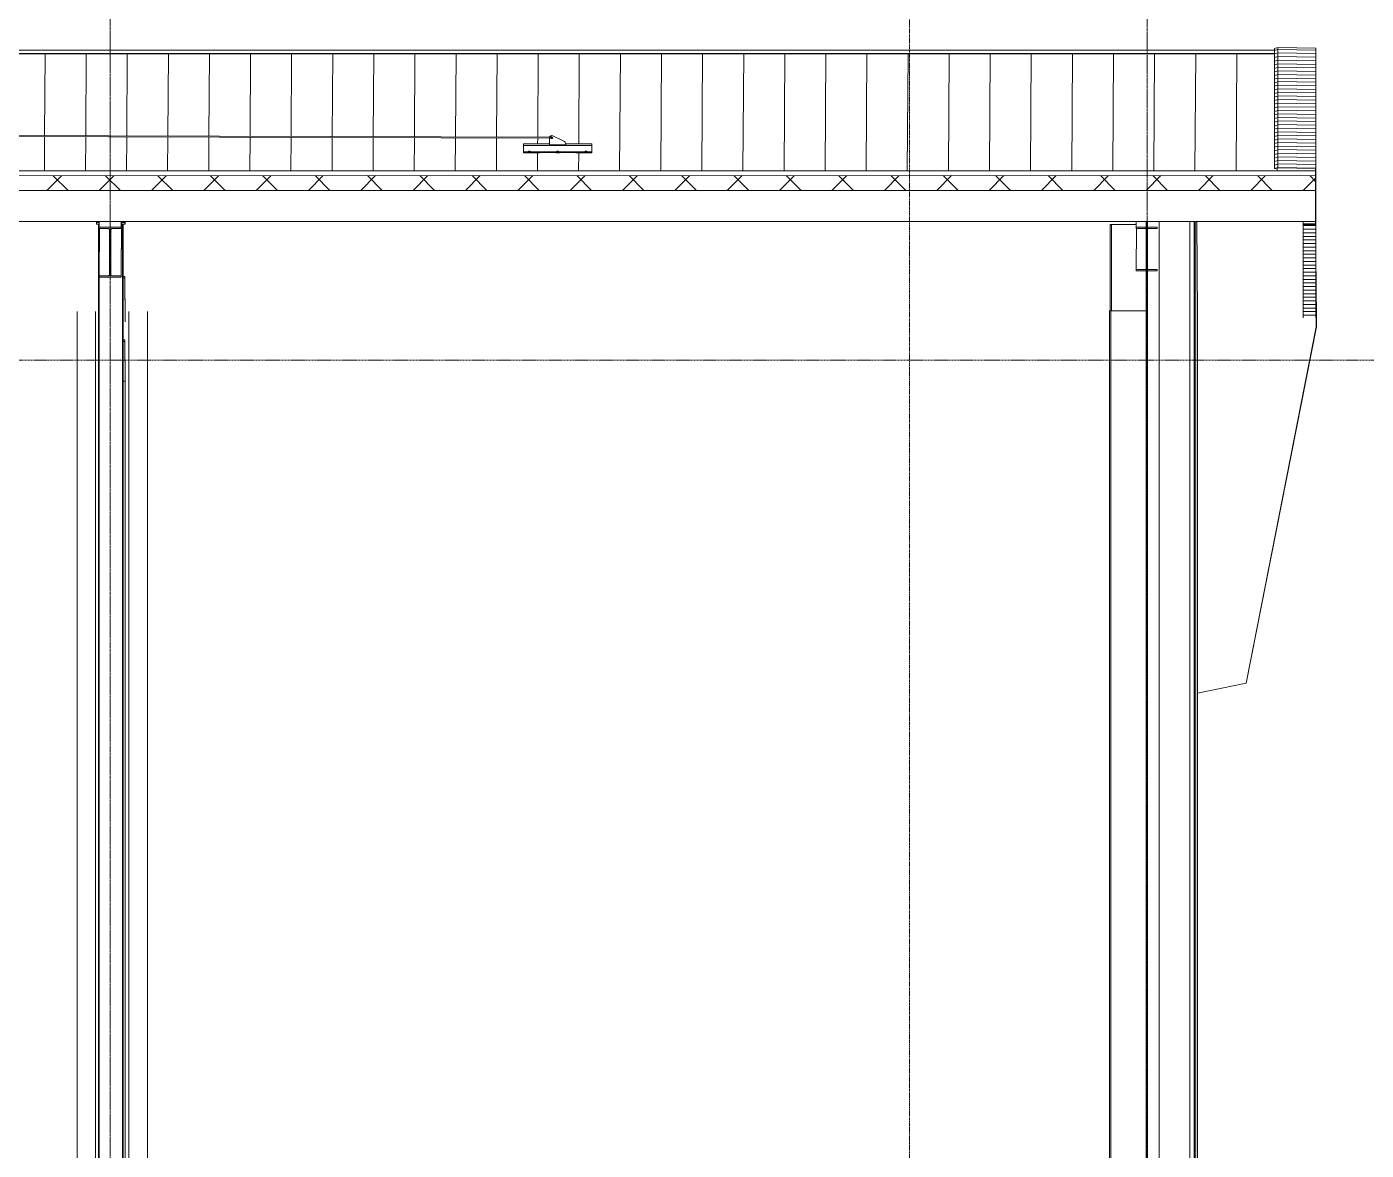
# Model space of a CAD drawing. Header units: millimetres. Extents: x 900982 to 1200730, y -305 to 27743.
# Drawn here: x 1011649 to 1022503, y 8798 to 17901 of the extents above; entities that cross this region are included whole.
import ezdxf

# ---------------------------------------------------------------- set-up
doc = ezdxf.new("R2010")
doc.units = ezdxf.units.MM
for name, pattern in [('AEC_Center', [24, 12, -4, 4, -4]), ('AEC_Double Dash', [39, 15, -4, 6, -4, 6, -4]), ('Grid Line', [21, 12, -3, 3, -3]), ('Hidden', [6, 4, -2])]:
    doc.linetypes.add(name, pattern=pattern)
for name, color, linetype, lineweight in [('A-ANNO-SYMB', 150, 'Continuous', 5), ('A-FLOR-LEVL', 51, 'Continuous', 5), ('A-ROOF', 132, 'Continuous', 5), ('A-ROOF-PATT', 132, 'Continuous', 15), ('A-WALL', 113, 'Continuous', 5), ('A-WALL-PATT', 111, 'Continuous', 13), ('P-SANR-FIXT', 6, 'Continuous', 5), ('Q-SPCQ', 91, 'Continuous', 5), ('S-BEAM', 12, 'Continuous', 5), ('S-COLS', 52, 'Continuous', 5), ('S-GRID', 1, 'Continuous', 5)]:
    doc.layers.add(name, color=color, linetype=linetype, lineweight=lineweight)

# ---------------------------------------------------------------- blocks, each defined once
blk = doc.blocks.new('Structural Framing 21 - Structural Framing 1-750478-SECTION - GRIDS 2A')
at = {"layer": 'S-BEAM'}
for p, q in [((1020639, 16324), (1020639, 16277)), ((1020641, 16267), (1020639, 15934))]:
    blk.add_line(p, q, dxfattribs=at)
at = {"layer": 'S-BEAM', "lineweight": 13}
for p, q in [((1020810, 16277), (1020639, 16277)), ((1020639, 16277), (1020639, 16267)), ((1020639, 16267), (1020709, 16267)), ((1020721, 16256), (1020721, 15945)), ((1020728, 15945), (1020728, 16256)), ((1020739, 16267), (1020810, 16267)), ((1020810, 16267), (1020810, 16277)), ((1020709, 15934), (1020639, 15934)), ((1020639, 15934), (1020639, 15924)), ((1020639, 15924), (1020810, 15924)), ((1020810, 15934), (1020739, 15934)), ((1020810, 15924), (1020810, 15934))]:
    blk.add_line(p, q, dxfattribs=at)
at = {"layer": 'S-BEAM', "lineweight": 13, "flags": 128}
for points in [[(1020709, 16267), (1020712, 16267), (1020714, 16266), (1020716, 16265), (1020718, 16263), (1020720, 16261), (1020720, 16259), (1020721, 16256)], [(1020728, 16256), (1020728, 16259), (1020729, 16261), (1020730, 16263), (1020732, 16265), (1020734, 16266), (1020736, 16267), (1020739, 16267)], [(1020720, 15942), (1020720, 15940), (1020718, 15938), (1020716, 15936), (1020714, 15935), (1020712, 15934), (1020709, 15934)], [(1020739, 15934), (1020736, 15934), (1020734, 15935), (1020732, 15936), (1020730, 15938), (1020729, 15940), (1020728, 15942), (1020728, 15945)]]:
    blk.add_lwpolyline(points, dxfattribs=at)
blk = doc.blocks.new('SHS-Square Hollow Section-Column - 200x200xSHS-V5-SECTION - GRIDS 2A')
at = {"layer": 'S-COLS'}
for p, q in [((1012230, 16301), (1012230, 5200)), ((1012430, 5200), (1012430, 16301))]:
    blk.add_line(p, q, dxfattribs=at)
at = {"layer": 'S-COLS', "linetype": 'Hidden'}
for p, q in [((1012235, 16301), (1012235, 16292)), ((1012425, 5200), (1012425, 16301)), ((1012235, 16266), (1012235, 15898)), ((1012235, 15872), (1012235, 5200))]:
    blk.add_line(p, q, dxfattribs=at)
blk = doc.blocks.new('UB _Column_ - 410UB54-1478165-SECTION - GRIDS 2A')
at = {"layer": 'S-COLS'}
for p, q in [((1020427, 16300), (1020438, 16300)), ((1020427, 15600), (1020427, 16300)), ((1020438, 16300), (1020438, 16300)), ((1020438, 16300), (1020450, 16300)), ((1020438, 15600), (1020438, 16300)), ((1020450, 16300), (1020639, 16300))]:
    blk.add_line(p, q, dxfattribs=at)
blk = doc.blocks.new('Structural Framing 30 - Structural Framing 1-951963-SECTION - GRIDS 2A')
at = {"layer": 'S-BEAM'}
for p, q in [((1012443, 15877), (1012430, 15877)), ((1012430, 15864), (1012443, 15864)), ((1012443, 15864), (1012443, 15877)), ((1012446, 15522), (1012443, 15877)), ((1012443, 15864), (1012446, 15509)), ((1012443, 15364), (1012430, 15364)), ((1012430, 15351), (1012443, 15351)), ((1012443, 15351), (1012443, 15364)), ((1012445, 15041), (1012443, 15364)), ((1012443, 15351), (1012445, 15029)), ((1012445, 15029), (1012430, 15029)), ((1012445, 15041), (1012445, 15029)), ((1012445, 15029), (1012445, 5200))]:
    blk.add_line(p, q, dxfattribs=at)
blk = doc.blocks.new('UB _Column_ - 410UB54-1478387-SECTION - GRIDS 2A')
at = {"layer": 'S-COLS'}
for p, q in [((1020422, 15600), (1020433, 15600)), ((1020422, 15600), (1020422, 5200)), ((1020433, 15600), (1020433, 15600)), ((1020433, 15600), (1020444, 15600)), ((1020433, 15600), (1020433, 5200)), ((1020444, 15600), (1020720, 15600))]:
    blk.add_line(p, q, dxfattribs=at)
blk = doc.blocks.new('Downpipe - Straight - 01 - 150D-1616292-SECTION - GRIDS 2A')
at = {"layer": 'P-SANR-FIXT'}
for p, q in [((1012056, 15593), (1012056, 5200)), ((1012206, 5200), (1012206, 15593))]:
    blk.add_line(p, q, dxfattribs=at)
blk = doc.blocks.new('Downpipe - Straight - 01 - 150D-1616291-SECTION - GRIDS 2A')
at = {"layer": 'P-SANR-FIXT'}
for p, q in [((1012476, 15593), (1012476, 5200)), ((1012626, 5200), (1012626, 15593))]:
    blk.add_line(p, q, dxfattribs=at)
blk = doc.blocks.new('Structural Framing 44 - Structural Framing 1-1619749-SECTION - GRIDS 2A')
at = {"layer": 'S-BEAM'}
for p, q in [((1012214, 16323), (1012214, 16316)), ((1012235, 16316), (1012214, 16316)), ((1012214, 16316), (1012214, 16301)), ((1012214, 16301), (1012235, 16301)), ((1012442, 16316), (1012416, 16316)), ((1012416, 16301), (1012442, 16301)), ((1012442, 16316), (1012442, 16323)), ((1012442, 16323), (1012442, 16301)), ((1012442, 16301), (1012442, 16316)), ((1012446, 16301), (1012442, 16301)), ((1012446, 16323), (1012446, 16301)), ((1012446, 16316), (1012446, 16323)), ((1012446, 16316), (1012446, 16301))]:
    blk.add_line(p, q, dxfattribs=at)
blk = doc.blocks.new('Structural Framing 45 - Structural Framing 1-1619783-SECTION - GRIDS 2A')
at = {"layer": 'S-BEAM'}
for p, q in [((1012235, 16277), (1012235, 16323)), ((1012413, 15883), (1012416, 16323)), ((1012413, 15872), (1012416, 16323)), ((1012413, 16277), (1012413, 16323)), ((1012413, 16266), (1012413, 16323)), ((1012235, 15883), (1012238, 16266))]:
    blk.add_line(p, q, dxfattribs=at)
at = {"layer": 'S-BEAM', "lineweight": 13}
for p, q in [((1012413, 16277), (1012235, 16277)), ((1012235, 16277), (1012235, 16266)), ((1012235, 16266), (1012307, 16266)), ((1012319, 16254), (1012319, 15895)), ((1012329, 15895), (1012329, 16254)), ((1012341, 16266), (1012413, 16266)), ((1012413, 16266), (1012413, 16277)), ((1012307, 15883), (1012235, 15883)), ((1012235, 15883), (1012235, 15872)), ((1012235, 15872), (1012413, 15872)), ((1012413, 15883), (1012341, 15883)), ((1012413, 15872), (1012413, 15883))]:
    blk.add_line(p, q, dxfattribs=at)
at = {"layer": 'S-BEAM', "lineweight": 13, "flags": 128}
for points in [[(1012307, 16266), (1012310, 16266), (1012312, 16265), (1012315, 16263), (1012316, 16261), (1012318, 16259), (1012319, 16257), (1012319, 16254)], [(1012329, 16254), (1012330, 16257), (1012331, 16259), (1012332, 16261), (1012334, 16263), (1012336, 16265), (1012338, 16266), (1012341, 16266)], [(1012319, 15892), (1012318, 15890), (1012316, 15887), (1012315, 15886), (1012312, 15884), (1012310, 15883), (1012307, 15883)], [(1012341, 15883), (1012338, 15883), (1012336, 15884), (1012334, 15886), (1012332, 15887), (1012331, 15890), (1012330, 15892), (1012329, 15895)]]:
    blk.add_lwpolyline(points, dxfattribs=at)
blk = doc.blocks.new('Static Line_Sayfa_Metal Deck_Pan Mount - Up to 15 _ pitch - Max 2 Users-1845519-SECTION - GRIDS 2A')
at = {"layer": 'Q-SPCQ'}
for p, q in [((1015903, 17006), (1010151, 17025)), ((1010151, 17017), (1015903, 16998)), ((1015675, 16940), (1015675, 16953)), ((1015675, 16953), (1015886, 16953)), ((1015675, 16888), (1015675, 16940)), ((1015675, 16940), (1015675, 16937)), ((1015675, 16940), (1016227, 16940)), ((1015886, 17002), (1015886, 17002)), ((1015886, 17000), (1015886, 16951)), ((1015886, 16944), (1016016, 16944)), ((1015911, 17018), (1016006, 16972)), ((1016006, 16971), (1015911, 17017)), ((1016016, 16951), (1016016, 16956)), ((1016016, 16953), (1016227, 16953)), ((1016227, 16949), (1016227, 16953)), ((1016227, 16953), (1016227, 16940)), ((1016227, 16949), (1016227, 16901)), ((1016227, 16940), (1016227, 16888)), ((1015675, 16885), (1015675, 16888)), ((1015675, 16888), (1016227, 16888)), ((1015675, 16882), (1015675, 16885)), ((1015675, 16885), (1016227, 16885)), ((1015675, 16882), (1016227, 16882)), ((1015675, 16882), (1015805, 16882)), ((1015675, 16879), (1015675, 16882)), ((1015805, 16879), (1015675, 16879)), ((1015714, 16889), (1015714, 16887)), ((1015714, 16889), (1015714, 16889)), ((1015714, 16887), (1015714, 16886)), ((1015714, 16887), (1015714, 16887)), ((1015728, 16887), (1015728, 16889)), ((1015728, 16886), (1015728, 16887)), ((1015805, 16882), (1015805, 16879)), ((1015937, 16882), (1015951, 16882)), ((1015937, 16879), (1015937, 16882)), ((1015951, 16879), (1015937, 16879)), ((1015944, 16889), (1015944, 16887)), ((1015944, 16889), (1015944, 16889)), ((1015944, 16887), (1015944, 16886)), ((1015944, 16887), (1015944, 16887)), ((1015951, 16882), (1015965, 16882)), ((1015965, 16879), (1015951, 16879)), ((1015958, 16887), (1015958, 16889)), ((1015958, 16886), (1015958, 16887)), ((1015965, 16879), (1015965, 16882)), ((1016097, 16882), (1016227, 16882)), ((1016097, 16882), (1016097, 16879)), ((1016227, 16879), (1016097, 16879)), ((1016174, 16889), (1016174, 16887)), ((1016174, 16889), (1016174, 16889)), ((1016174, 16887), (1016174, 16886)), ((1016174, 16887), (1016174, 16887)), ((1016188, 16887), (1016188, 16889)), ((1016188, 16886), (1016188, 16887)), ((1016227, 16908), (1016227, 16904)), ((1016227, 16901), (1016227, 16904)), ((1016227, 16901), (1016227, 16904)), ((1016227, 16898), (1016227, 16901)), ((1016227, 16888), (1016227, 16885)), ((1016227, 16885), (1016227, 16882)), ((1016227, 16879), (1016227, 16882))]:
    blk.add_line(p, q, dxfattribs=at)
at = {"layer": 'Q-SPCQ', "flags": 128}
for points in [[(1015728, 16889), (1015728, 16890), (1015727, 16892), (1015727, 16892), (1015726, 16892), (1015726, 16893), (1015725, 16893), (1015725, 16893), (1015725, 16893), (1015725, 16893), (1015725, 16893), (1015725, 16893), (1015725, 16893), (1015724, 16893), (1015724, 16893), (1015724, 16893), (1015724, 16893), (1015724, 16893), (1015724, 16893), (1015724, 16893), (1015724, 16893), (1015723, 16893), (1015723, 16893), (1015723, 16893), (1015723, 16893), (1015723, 16893), (1015723, 16893), (1015723, 16893), (1015723, 16893), (1015722, 16893), (1015722, 16893), (1015722, 16893), (1015722, 16893), (1015722, 16893), (1015722, 16893), (1015722, 16893), (1015721, 16893), (1015721, 16893), (1015721, 16893), (1015721, 16893), (1015721, 16893), (1015721, 16893), (1015721, 16893), (1015720, 16893), (1015720, 16893), (1015720, 16893), (1015720, 16893), (1015720, 16893), (1015720, 16893), (1015720, 16893), (1015719, 16893), (1015719, 16893), (1015719, 16893), (1015719, 16893), (1015719, 16893), (1015719, 16893), (1015719, 16893), (1015718, 16893), (1015718, 16893), (1015718, 16893), (1015718, 16893), (1015718, 16893), (1015718, 16893), (1015718, 16893), (1015718, 16893), (1015718, 16893), (1015717, 16893), (1015717, 16893), (1015717, 16893), (1015717, 16893), (1015717, 16893), (1015717, 16893), (1015716, 16893), (1015716, 16893), (1015716, 16892), (1015716, 16892), (1015715, 16892), (1015714, 16891), (1015714, 16890), (1015714, 16889)], [(1015728, 16887), (1015728, 16889), (1015727, 16890), (1015727, 16890), (1015726, 16891), (1015726, 16891), (1015725, 16891), (1015725, 16891), (1015725, 16891), (1015725, 16891), (1015725, 16891), (1015725, 16891), (1015724, 16891), (1015724, 16891), (1015724, 16891), (1015724, 16891), (1015724, 16891), (1015724, 16891), (1015724, 16891), (1015724, 16891), (1015724, 16891), (1015723, 16891), (1015723, 16891), (1015723, 16891), (1015723, 16891), (1015723, 16891), (1015723, 16891), (1015723, 16891), (1015723, 16891), (1015722, 16891), (1015722, 16891), (1015722, 16891), (1015722, 16891), (1015722, 16891), (1015722, 16891), (1015722, 16891), (1015721, 16891), (1015721, 16891), (1015721, 16891), (1015721, 16891), (1015721, 16891), (1015721, 16891), (1015721, 16891), (1015720, 16891), (1015720, 16891), (1015720, 16891), (1015720, 16891), (1015720, 16891), (1015720, 16891), (1015720, 16891), (1015719, 16891), (1015719, 16891), (1015719, 16891), (1015719, 16891), (1015719, 16891), (1015719, 16891), (1015719, 16891), (1015718, 16891), (1015718, 16891), (1015718, 16891), (1015718, 16891), (1015718, 16891), (1015718, 16891), (1015718, 16891), (1015718, 16891), (1015718, 16891), (1015717, 16891), (1015717, 16891), (1015717, 16891), (1015717, 16891), (1015717, 16891), (1015717, 16891), (1015716, 16891), (1015716, 16891), (1015716, 16891), (1015716, 16891), (1015715, 16890), (1015714, 16889), (1015714, 16888), (1015714, 16887)], [(1015958, 16889), (1015958, 16890), (1015957, 16892), (1015957, 16892), (1015956, 16892), (1015956, 16893), (1015955, 16893), (1015955, 16893), (1015955, 16893), (1015955, 16893), (1015955, 16893), (1015955, 16893), (1015955, 16893), (1015954, 16893), (1015954, 16893), (1015954, 16893), (1015954, 16893), (1015954, 16893), (1015954, 16893), (1015954, 16893), (1015954, 16893), (1015953, 16893), (1015953, 16893), (1015953, 16893), (1015953, 16893), (1015953, 16893), (1015953, 16893), (1015953, 16893), (1015953, 16893), (1015952, 16893), (1015952, 16893), (1015952, 16893), (1015952, 16893), (1015952, 16893), (1015952, 16893), (1015952, 16893), (1015951, 16893), (1015951, 16893), (1015951, 16893), (1015951, 16893), (1015951, 16893), (1015951, 16893), (1015951, 16893), (1015950, 16893), (1015950, 16893), (1015950, 16893), (1015950, 16893), (1015950, 16893), (1015950, 16893), (1015950, 16893), (1015949, 16893), (1015949, 16893), (1015949, 16893), (1015949, 16893), (1015949, 16893), (1015949, 16893), (1015949, 16893), (1015948, 16893), (1015948, 16893), (1015948, 16893), (1015948, 16893), (1015948, 16893), (1015948, 16893), (1015948, 16893), (1015948, 16893), (1015948, 16893), (1015947, 16893), (1015947, 16893), (1015947, 16893), (1015947, 16893), (1015947, 16893), (1015947, 16893), (1015946, 16893), (1015946, 16893), (1015946, 16892), (1015946, 16892), (1015945, 16892), (1015944, 16891), (1015944, 16890), (1015944, 16889)], [(1015958, 16887), (1015958, 16889), (1015957, 16890), (1015957, 16890), (1015956, 16891), (1015956, 16891), (1015955, 16891), (1015955, 16891), (1015955, 16891), (1015955, 16891), (1015955, 16891), (1015955, 16891), (1015954, 16891), (1015954, 16891), (1015954, 16891), (1015954, 16891), (1015954, 16891), (1015954, 16891), (1015954, 16891), (1015954, 16891), (1015954, 16891), (1015953, 16891), (1015953, 16891), (1015953, 16891), (1015953, 16891), (1015953, 16891), (1015953, 16891), (1015953, 16891), (1015953, 16891), (1015952, 16891), (1015952, 16891), (1015952, 16891), (1015952, 16891), (1015952, 16891), (1015952, 16891), (1015952, 16891), (1015951, 16891), (1015951, 16891), (1015951, 16891), (1015951, 16891), (1015951, 16891), (1015951, 16891), (1015951, 16891), (1015950, 16891), (1015950, 16891), (1015950, 16891), (1015950, 16891), (1015950, 16891), (1015950, 16891), (1015950, 16891), (1015949, 16891), (1015949, 16891), (1015949, 16891), (1015949, 16891), (1015949, 16891), (1015949, 16891), (1015949, 16891), (1015948, 16891), (1015948, 16891), (1015948, 16891), (1015948, 16891), (1015948, 16891), (1015948, 16891), (1015948, 16891), (1015948, 16891), (1015948, 16891), (1015947, 16891), (1015947, 16891), (1015947, 16891), (1015947, 16891), (1015947, 16891), (1015947, 16891), (1015946, 16891), (1015946, 16891), (1015946, 16891), (1015946, 16891), (1015945, 16890), (1015944, 16889), (1015944, 16888), (1015944, 16887)], [(1016188, 16889), (1016188, 16890), (1016187, 16892), (1016187, 16892), (1016186, 16892), (1016186, 16893), (1016185, 16893), (1016185, 16893), (1016185, 16893), (1016185, 16893), (1016185, 16893), (1016185, 16893), (1016185, 16893), (1016184, 16893), (1016184, 16893), (1016184, 16893), (1016184, 16893), (1016184, 16893), (1016184, 16893), (1016184, 16893), (1016184, 16893), (1016183, 16893), (1016183, 16893), (1016183, 16893), (1016183, 16893), (1016183, 16893), (1016183, 16893), (1016183, 16893), (1016183, 16893), (1016182, 16893), (1016182, 16893), (1016182, 16893), (1016182, 16893), (1016182, 16893), (1016182, 16893), (1016182, 16893), (1016181, 16893), (1016181, 16893), (1016181, 16893), (1016181, 16893), (1016181, 16893), (1016181, 16893), (1016181, 16893), (1016180, 16893), (1016180, 16893), (1016180, 16893), (1016180, 16893), (1016180, 16893), (1016180, 16893), (1016180, 16893), (1016179, 16893), (1016179, 16893), (1016179, 16893), (1016179, 16893), (1016179, 16893), (1016179, 16893), (1016179, 16893), (1016178, 16893), (1016178, 16893), (1016178, 16893), (1016178, 16893), (1016178, 16893), (1016178, 16893), (1016178, 16893), (1016178, 16893), (1016178, 16893), (1016177, 16893), (1016177, 16893), (1016177, 16893), (1016177, 16893), (1016177, 16893), (1016177, 16893), (1016176, 16893), (1016176, 16893), (1016176, 16892), (1016176, 16892), (1016175, 16892), (1016174, 16891), (1016174, 16890), (1016174, 16889)], [(1016188, 16887), (1016188, 16889), (1016187, 16890), (1016187, 16890), (1016186, 16891), (1016186, 16891), (1016185, 16891), (1016185, 16891), (1016185, 16891), (1016185, 16891), (1016185, 16891), (1016185, 16891), (1016184, 16891), (1016184, 16891), (1016184, 16891), (1016184, 16891), (1016184, 16891), (1016184, 16891), (1016184, 16891), (1016184, 16891), (1016184, 16891), (1016183, 16891), (1016183, 16891), (1016183, 16891), (1016183, 16891), (1016183, 16891), (1016183, 16891), (1016183, 16891), (1016183, 16891), (1016182, 16891), (1016182, 16891), (1016182, 16891), (1016182, 16891), (1016182, 16891), (1016182, 16891), (1016182, 16891), (1016181, 16891), (1016181, 16891), (1016181, 16891), (1016181, 16891), (1016181, 16891), (1016181, 16891), (1016181, 16891), (1016180, 16891), (1016180, 16891), (1016180, 16891), (1016180, 16891), (1016180, 16891), (1016180, 16891), (1016180, 16891), (1016179, 16891), (1016179, 16891), (1016179, 16891), (1016179, 16891), (1016179, 16891), (1016179, 16891), (1016179, 16891), (1016178, 16891), (1016178, 16891), (1016178, 16891), (1016178, 16891), (1016178, 16891), (1016178, 16891), (1016178, 16891), (1016178, 16891), (1016178, 16891), (1016177, 16891), (1016177, 16891), (1016177, 16891), (1016177, 16891), (1016177, 16891), (1016177, 16891), (1016176, 16891), (1016176, 16891), (1016176, 16891), (1016176, 16891), (1016175, 16890), (1016174, 16889), (1016174, 16888), (1016174, 16887)]]:
    blk.add_lwpolyline(points, dxfattribs=at)
at = {"layer": 'Q-SPCQ'}
for centre, major_axis, ratio, start_param, end_param in [((1015903, 17002), (-17.5, 0.1), 0.996195, 4.264948, 6.153901), ((1015886, 16952), (0, 8), 0.000553, 1.658063, 3.141593), ((1015903, 17002), (-17.5, 0.1), 0.996195, 4.264948, 6.036457), ((1015903, 17002), (-7.5, 0.05), 0.996195, 3.147937, 6.027731), ((1015903, 17002), (-7.5, 0.05), 0.996195, 0.268144, 0.791743), ((1015903, 17002), (-7.5, 0.05), 0.996195, 3.147937, 5.765931), ((1015903, 17002), (-7.5, 0.05), 0.996195, 0.529943, 3.147937), ((1015903, 17002), (-7.5, 0.05), 0.996195, 1.053542, 2.10074), ((1015903, 17002), (0, 4), 0.000553, 5.846853, 6.632251), ((1015903, 17002), (0, 4), 0.000553, 5.061455, 5.585054), ((1015903, 17002), (0, 4), 0.000553, 0.610865, 1.658063), ((1015903, 17002), (0, 4), 0.000553, 1.658063, 2.96706), ((1015903, 17002), (0, 4), 0.000553, 3.490659, 4.276057), ((1015903, 17002), (0, 4), 0.000553, 3.141591, 3.228859), ((1015998, 16956), (-17.5, 0.1), 0.996195, 3.147937, 4.264948), ((1015998, 16956), (-17.5, 0.1), 0.996195, 3.147937, 4.264948), ((1016016, 16952), (0, 8), 0.000553, 1.658063, 3.141593), ((1015721, 16887), (7.3, 0), 0.087156, 0, 3.141038), ((1015721, 16887), (7.3, 0), 0.087156, 3.141593, 6.28263), ((1015721, 16886), (7.3, 0), 0.087156, 3.141593, 6.28263), ((1015721, 16886), (7.3, 0), 0.087156, 0, 3.141038), ((1015951, 16887), (7.3, 0), 0.087156, 0, 3.141038), ((1015951, 16887), (7.3, 0), 0.087156, 3.141593, 6.28263), ((1015951, 16886), (7.3, 0), 0.087156, 3.141593, 6.28263), ((1015951, 16886), (7.3, 0), 0.087156, 0, 3.141038), ((1016181, 16887), (7.3, 0), 0.087156, 0, 3.141038), ((1016181, 16887), (7.3, 0), 0.087156, 3.141593, 6.28263), ((1016181, 16886), (7.3, 0), 0.087156, 3.141593, 6.28263), ((1016181, 16886), (7.3, 0), 0.087156, 0, 3.141038)]:
    blk.add_ellipse(centre, major_axis=major_axis, ratio=ratio, start_param=start_param, end_param=end_param, dxfattribs=at)
blk = doc.blocks.new('Ridge Capping - Ridge Capping-1882401-SECTION - GRIDS 2A')
at = {"layer": 'A-ROOF'}
for p, q in [((1021761, 17711), (910525, 17711)), ((910524, 17685), (1021761, 17685)), ((910524, 17681), (1021761, 17681))]:
    blk.add_line(p, q, dxfattribs=at)
blk = doc.blocks.new('Roof Gutters3 - Roof Gutters-1885272-SECTION - GRIDS 2A')
at = {"layer": 'A-ROOF-PATT', "lineweight": 5}
h = blk.add_hatch(dxfattribs=at)
h.set_pattern_fill('FP_29', color=256, style=0, pattern_type=2)
h.set_pattern_definition([(196.915, (1021588.902, 18529.01), (16.16805, -24.14337), [])])
h.paths.add_polyline_path([(1021761, 16753), (1021788, 16761), (1021788, 17734), (1021761, 17725), (1021761, 17511)])
h = blk.add_hatch(dxfattribs=at)
h.set_pattern_fill('FP_28', color=256, style=0, pattern_type=2)
h.set_pattern_definition([(179.012, (1022122.998, 18582.983), (-1.00056, -29.00606), [])])
h.paths.add_polyline_path([(1022096, 16756), (1022096, 17728), (1021788, 17734), (1021788, 16761)])
h = blk.add_hatch(dxfattribs=at)
h.set_pattern_fill('FP_26', color=256, style=0, pattern_type=2)
h.set_pattern_definition([(180, (1022093.473, 18132.143), (-2e-05, -29.023), [])])
h.paths.add_polyline_path([(1022093, 16301), (1022093, 16324), (1021993, 16324), (1021993, 16301)])
h = blk.add_hatch(dxfattribs=at)
h.set_pattern_fill('FP_27', color=256, style=0, pattern_type=2)
h.set_pattern_definition([(180, (1022093.472, 16405.703), (2e-05, -29.023), [])])
h.paths.add_polyline_path([(1021993, 15543), (1022096, 15543), (1022096, 16298), (1021993, 16298)])
at = {"layer": 'A-ROOF'}
for p, q in [((1021788, 17734), (1021761, 17725)), ((1021761, 17725), (1021761, 16753)), ((1022096, 17728), (1021788, 17734)), ((1021788, 17734), (1021788, 16761)), ((1022096, 17728), (1022096, 16756)), ((1021993, 16301), (1021993, 16324)), ((1021993, 15543), (1021993, 16298)), ((1022096, 16298), (1022096, 15543))]:
    blk.add_line(p, q, dxfattribs=at)
at = {"layer": 'A-ROOF', "lineweight": 15}
for p, q in [((1021788, 16761), (1021761, 16753)), ((1021761, 16753), (1021771, 16753)), ((1021771, 16753), (1021789, 16758)), ((1022096, 16756), (1021788, 16761)), ((1021789, 16758), (1022093, 16753)), ((1022093, 16753), (1022093, 16301)), ((1022096, 16298), (1022096, 16756)), ((1021993, 16301), (1021993, 16298)), ((1022093, 16301), (1021993, 16301)), ((1021993, 16298), (1022096, 16298))]:
    blk.add_line(p, q, dxfattribs=at)

msp = doc.modelspace()

# ---------------------------------------------------------------- hatches: boundary and pattern name
at = {"layer": 'A-ROOF-PATT', "lineweight": 5}
h = msp.add_hatch(dxfattribs=at)
h.set_pattern_fill('FP_3', color=256, style=0, pattern_type=2)
h.set_pattern_definition([(89.638, (-19.27, 413459.42), (-332.99965, -0.00109), [])])
h.paths.add_polyline_path([(1013396, 17007), (1013396, 17008), (1013387, 17008)])
h.paths.add_polyline_path([(1013259, 17008), (1013259, 17007), (1013256, 17008)])
h.paths.add_polyline_path([(914851, 17009), (914851, 17010), (914842, 17010)])
h.paths.add_polyline_path([(914714, 17010), (914714, 17008), (914710, 17009)])
h.paths.add_polyline_path([(913943, 17006), (913943, 17007), (913933, 17007)])
h.paths.add_polyline_path([(911612, 17018), (911608, 17009), (911607, 17019), (911610, 17019)])
h.paths.add_polyline_path([(911616, 17017), (911610, 17009), (911613, 17018)])
h.paths.add_polyline_path([(911619, 17014), (911614, 17012), (911616, 17017)])
h.paths.add_polyline_path([(913562, 17011), (913562, 17012), (913565, 17011)])
h.paths.add_polyline_path([(915662, 17018), (915662, 17019), (915667, 17019)])
h.paths.add_polyline_path([(916201, 17020), (916211, 17021), (916206, 17020)])
h.paths.add_polyline_path([(916649, 17022), (916649, 17023), (916653, 17022)])
h.paths.add_polyline_path([(1012107, 17017), (1012107, 17018), (1012108, 17017)])
h.paths.add_polyline_path([(1014207, 17010), (1014207, 17012), (1014211, 17011)])
h.paths.add_polyline_path([(1014746, 17009), (1014756, 17010), (1014750, 17009)])
h.paths.add_polyline_path([(1015891, 17014), (1015900, 17005), (1015898, 17003), (1015903, 17001), (1015900, 16998), (1015898, 16997), (1015903, 16994), (1015909, 16997), (1015911, 17002), (1015910, 17016), (1015905, 17009), (1015903, 17009), (1015902, 17009), (1015899, 17009), (1015898, 17007), (1015894, 17011)])
h.paths.add_polyline_path([(1016227, 16735), (1016227, 16879), (1016097, 16879), (1016097, 16882), (1015965, 16882), (1015965, 16879), (1015937, 16879), (1015937, 16882), (1015805, 16882), (1015805, 16879), (1015675, 16879), (1015675, 16953), (1015886, 16954), (1015885, 16999), (1015821, 16999), (1015631, 16999), (1015404, 17000), (1015373, 17000), (1014892, 17002), (1014802, 17002), (1013949, 17006), (1013881, 17005), (1013836, 17005), (1013289, 17007), (1013288, 17008), (1013227, 17007), (1013140, 17008), (1013079, 17007), (1010221, 17017), (1010221, 17016), (1010191, 17014), (1010186, 16998), (1010184, 16982), (1010186, 16967), (1010191, 16955), (1010234, 16955), (1010233, 16936), (1010068, 16938), (1010069, 16955), (1010113, 16955), (1010117, 16967), (1010119, 16982), (1010117, 16998), (1010111, 17014), (1010081, 17016), (1010081, 17017), (1004415, 17016), (1004415, 17014), (1004392, 17014), (1004386, 16998), (1004385, 16982), (1004386, 16967), (1004392, 16955), (1004435, 16955), (1004433, 16936), (1004269, 16938), (1004269, 16955), (1004314, 16955), (1004317, 16967), (1004319, 16982), (1004317, 16998), (1004312, 17014), (1004282, 17016), (1004282, 17017), (998616, 17016), (998616, 17014), (998592, 17014), (998587, 16998), (998585, 16982), (998587, 16967), (998592, 16955), (998635, 16955), (998634, 16936), (998469, 16938), (998469, 16955), (998514, 16955), (998518, 16967), (998520, 16982), (998518, 16998), (998512, 17014), (998482, 17016), (998482, 17017), (992816, 17016), (992816, 17014), (992793, 17014), (992787, 16998), (992786, 16982), (992787, 16967), (992793, 16955), (992836, 16955), (992834, 16936), (992670, 16938), (992670, 16955), (992714, 16955), (992718, 16967), (992720, 16982), (992718, 16998), (992713, 17014), (992683, 17016), (992683, 17017), (987017, 17016), (987017, 17014), (986993, 17014), (986988, 16998), (986986, 16982), (986988, 16967), (986993, 16955), (987036, 16955), (987035, 16936), (986870, 16938), (986870, 16955), (986915, 16955), (986919, 16967), (986920, 16982), (986916, 17005), (986913, 17014), (986883, 17016), (986883, 17017), (981217, 17016), (981217, 17014), (981194, 17014), (981188, 16998), (981186, 16982), (981188, 16967), (981194, 16955), (981237, 16955), (981235, 16936), (981071, 16938), (981071, 16955), (981115, 16955), (981119, 16967), (981121, 16982), (981119, 16998), (981114, 17014), (981084, 17016), (981084, 17017), (975417, 17016), (975417, 17014), (975394, 17014), (975389, 16998), (975387, 16982), (975389, 16967), (975394, 16955), (975437, 16955), (975435, 16936), (975271, 16938), (975271, 16955), (975316, 16955), (975319, 16967), (975321, 16982), (975319, 16998), (975314, 17014), (975284, 17016), (975284, 17017), (969618, 17016), (969618, 17014), (969595, 17014), (969589, 16998), (969587, 16982), (969589, 16967), (969595, 16955), (969638, 16955), (969636, 16936), (969472, 16938), (969472, 16955), (969516, 16955), (969520, 16967), (969522, 16982), (969520, 16998), (969515, 17014), (969485, 17016), (969485, 17017), (963818, 17016), (963817, 17014), (963795, 17014), (963790, 16998), (963788, 16982), (963790, 16967), (963795, 16955), (963838, 16955), (963836, 16936), (963672, 16938), (963672, 16955), (963717, 16955), (963720, 16967), (963722, 16982), (963720, 16998), (963715, 17014), (963685, 17016), (963685, 17017), (958019, 17016), (958019, 17014), (957995, 17014), (957990, 16998), (957988, 16982), (957990, 16967), (957995, 16955), (958038, 16955), (958037, 16936), (957873, 16938), (957873, 16955), (957917, 16955), (957921, 16967), (957923, 16982), (957921, 16998), (957915, 17014), (957885, 17016), (957885, 17017), (952219, 17016), (952219, 17014), (952196, 17014), (952190, 16998), (952189, 16982), (952190, 16967), (952196, 16955), (952239, 16955), (952237, 16936), (952073, 16938), (952073, 16955), (952118, 16955), (952121, 16967), (952123, 16982), (952121, 16998), (952116, 17014), (952086, 17016), (952086, 17017), (946420, 17016), (946420, 17014), (946396, 17014), (946391, 16998), (946389, 16982), (946391, 16967), (946396, 16955), (946439, 16955), (946438, 16936), (946273, 16938), (946274, 16955), (946318, 16955), (946322, 16967), (946324, 16982), (946322, 16998), (946316, 17014), (946286, 17016), (946286, 17017), (940620, 17016), (940620, 17014), (940597, 17014), (940590, 16987), (940590, 16977), (940591, 16967), (940597, 16955), (940640, 16955), (940638, 16936), (940474, 16938), (940474, 16955), (940518, 16955), (940522, 16967), (940524, 16982), (940522, 16998), (940517, 17014), (940487, 17016), (940487, 17017), (934821, 17016), (934821, 17014), (934797, 17014), (934792, 16998), (934790, 16982), (934792, 16967), (934797, 16955), (934840, 16955), (934839, 16936), (934674, 16938), (934674, 16955), (934720, 16957), (934723, 16967), (934724, 16982), (934720, 17007), (934717, 17014), (934687, 17016), (934687, 17017), (929021, 17016), (929021, 17014), (928998, 17014), (928992, 16998), (928990, 16982), (928992, 16967), (928998, 16955), (929041, 16955), (929039, 16936), (928875, 16938), (928875, 16955), (928919, 16955), (928923, 16967), (928925, 16982), (928923, 16998), (928918, 17014), (928888, 17016), (928888, 17017), (923222, 17016), (923222, 17014), (923198, 17014), (923193, 16998), (923191, 16982), (923193, 16967), (923198, 16955), (923241, 16955), (923239, 16936), (923075, 16938), (923075, 16955), (923120, 16955), (923124, 16967), (923125, 16982), (923124, 16998), (923118, 17014), (923088, 17016), (923088, 17017), (917422, 17016), (917422, 17014), (917399, 17014), (917393, 16998), (917391, 16982), (917393, 16967), (917399, 16955), (917442, 16955), (917440, 16936), (917276, 16938), (917276, 16955), (917320, 16955), (917324, 16967), (917326, 16982), (917324, 16998), (917319, 17014), (917289, 17016), (917289, 17017), (917089, 17016), (916865, 17015), (916842, 17015), (916819, 17016), (916685, 17015), (916662, 17015), (915494, 17011), (913999, 17007), (913988, 17006), (913909, 17006), (913876, 17006), (913205, 17003), (912990, 17004), (912961, 17003), (912550, 17001), (912494, 17001), (912315, 17002), (912309, 17001), (912292, 17001), (912258, 17000), (911624, 16998), (911624, 16953), (911835, 16953), (911835, 16879), (911705, 16879), (911705, 16882), (911573, 16882), (911573, 16879), (911545, 16879), (911545, 16882), (911413, 16882), (911413, 16879), (911283, 16879), (911283, 16953), (911494, 16954), (911494, 16956), (911504, 16972), (911599, 17017), (911601, 16997), (911607, 16994), (911612, 16997), (911619, 17000), (911607, 17003), (911610, 17005), (911614, 17007), (911620, 17012), (911625, 17006), (911651, 17006), (911685, 17006), (911805, 17006), (912021, 17007), (912189, 17008), (916691, 17022), (916740, 17023), (916808, 17023), (916932, 17024), (917295, 17027), (917295, 17027), (917422, 17027), (917422, 17026), (923222, 17027), (923222, 17026), (928894, 17027), (928894, 17027), (929028, 17026), (929028, 17025), (934694, 17027), (934694, 17027), (934821, 17027), (934821, 17026), (940620, 17027), (940620, 17026), (946293, 17027), (946293, 17027), (946426, 17027), (946426, 17025), (952092, 17027), (952092, 17027), (952226, 17027), (952226, 17025), (957892, 17027), (957892, 17027), (958025, 17027), (958025, 17025), (963692, 17027), (963692, 17027), (963825, 17027), (963825, 17025), (969491, 17027), (969491, 17027), (969618, 17027), (969618, 17026), (975417, 17027), (975417, 17026), (987017, 17027), (987017, 17026), (992816, 17027), (992816, 17026), (998489, 17027), (998489, 17027), (998622, 17027), (998622, 17025), (1004288, 17027), (1004288, 17027), (1004422, 17026), (1004422, 17025), (1010088, 17027), (1010088, 17027), (1010215, 17027), (1010215, 17026), (1010241, 17024), (1010350, 17024), (1010566, 17023), (1010734, 17023), (1015095, 17008), (1015130, 17009), (1015887, 17006), (1015891, 17014), (1015900, 17019), (1015909, 17018), (1015912, 17017), (1016009, 16969), (1016016, 16953), (1016227, 16953), (1016227, 16882)])
h.paths.add_polyline_path([(910465, 16730), (1022093, 16735), (1022093, 16753), (1021788, 16758), (1021771, 16753), (1021761, 16753), (1021761, 17681), (910524, 17681), (910524, 17705), (910472, 16833)])
h.paths.add_polyline_path([(1010271, 16883), (1010246, 16883), (1010246, 16888), (1010235, 16937), (1010235, 16954), (1010249, 16905), (1010274, 16905), (1010273, 16908), (1010286, 16908), (1010290, 16907), (1010290, 16905), (1010296, 16902), (1010296, 16883)])
h.paths.add_polyline_path([(1010021, 16906), (1010021, 16905), (1010024, 16906)])
h.paths.add_polyline_path([(1010056, 16883), (1010006, 16883), (1010006, 16904), (1010014, 16905), (1010016, 16908), (1010054, 16904), (1010056, 16911), (1010068, 16954), (1010068, 16929), (1010056, 16886)])
h.paths.add_polyline_path([(992623, 16906), (992623, 16905), (992625, 16906)])
h.paths.add_polyline_path([(992658, 16883), (992608, 16883), (992608, 16904), (992615, 16905), (992615, 16908), (992656, 16904), (992658, 16911), (992669, 16954), (992669, 16929), (992658, 16886)])
h.paths.add_polyline_path([(986823, 16906), (986823, 16905), (986826, 16906)])
h.paths.add_polyline_path([(986858, 16883), (986808, 16883), (986808, 16904), (986815, 16905), (986815, 16908), (986856, 16904), (986858, 16911), (986869, 16954), (986869, 16929), (986858, 16886)])
h.paths.add_polyline_path([(998422, 16906), (998422, 16905), (998425, 16906)])
h.paths.add_polyline_path([(998407, 16883), (998407, 16904), (998415, 16905), (998415, 16908), (998455, 16904), (998457, 16911), (998469, 16954), (998469, 16929), (998457, 16883)])
h.paths.add_polyline_path([(998647, 16883), (998647, 16888), (998636, 16937), (998636, 16954), (998650, 16905), (998675, 16905), (998674, 16908), (998682, 16907), (998690, 16907), (998690, 16905), (998697, 16902), (998697, 16883)])
h.paths.add_polyline_path([(1004447, 16883), (1004446, 16888), (1004436, 16937), (1004436, 16954), (1004449, 16905), (1004474, 16905), (1004474, 16908), (1004482, 16907), (1004490, 16907), (1004490, 16905), (1004497, 16902), (1004497, 16883)])
h.paths.add_polyline_path([(992848, 16883), (992847, 16888), (992837, 16937), (992837, 16954), (992850, 16905), (992875, 16905), (992875, 16908), (992883, 16907), (992891, 16907), (992891, 16905), (992898, 16902), (992898, 16883)])
h.paths.add_polyline_path([(1004222, 16906), (1004222, 16905), (1004224, 16906)])
h.paths.add_polyline_path([(1004207, 16883), (1004207, 16904), (1004214, 16905), (1004214, 16908), (1004255, 16904), (1004257, 16911), (1004268, 16954), (1004268, 16929), (1004257, 16883)])
h.paths.add_polyline_path([(981024, 16906), (981024, 16905), (981026, 16906)])
h.paths.add_polyline_path([(981046, 16883), (981009, 16883), (981009, 16904), (981016, 16905), (981016, 16908), (981056, 16904), (981059, 16911), (981070, 16954), (981070, 16929), (981059, 16883)])
h.paths.add_polyline_path([(969425, 16906), (969425, 16905), (969427, 16906)])
h.paths.add_polyline_path([(969432, 16883), (969410, 16883), (969410, 16904), (969417, 16905), (969417, 16908), (969457, 16904), (969460, 16911), (969471, 16954), (969471, 16929), (969460, 16883)])
h.paths.add_polyline_path([(981299, 16883), (981249, 16883), (981248, 16888), (981237, 16937), (981238, 16954), (981251, 16905), (981276, 16905), (981276, 16908), (981284, 16907), (981292, 16907), (981292, 16905), (981299, 16902), (981299, 16886)])
h.paths.add_polyline_path([(975449, 16883), (975448, 16888), (975438, 16937), (975438, 16954), (975452, 16905), (975476, 16905), (975476, 16908), (975484, 16907), (975492, 16907), (975492, 16905), (975499, 16902), (975499, 16883)])
h.paths.add_polyline_path([(987048, 16883), (987047, 16888), (987037, 16937), (987037, 16954), (987051, 16905), (987075, 16905), (987075, 16908), (987083, 16907), (987091, 16907), (987091, 16905), (987098, 16902), (987098, 16883)])
h.paths.add_polyline_path([(975224, 16906), (975224, 16905), (975226, 16906)])
h.paths.add_polyline_path([(975209, 16883), (975209, 16904), (975216, 16905), (975216, 16908), (975257, 16904), (975259, 16911), (975270, 16954), (975270, 16929), (975259, 16883)])
h.paths.add_polyline_path([(957826, 16906), (957826, 16905), (957828, 16906)])
h.paths.add_polyline_path([(957810, 16883), (957811, 16904), (957818, 16905), (957819, 16908), (957858, 16904), (957861, 16911), (957872, 16954), (957872, 16929), (957860, 16883), (957819, 16883)])
h.paths.add_polyline_path([(963625, 16906), (963625, 16905), (963627, 16906)])
h.paths.add_polyline_path([(963660, 16883), (963610, 16883), (963610, 16904), (963617, 16905), (963617, 16908), (963658, 16904), (963660, 16911), (963671, 16954), (963671, 16929), (963660, 16886)])
h.paths.add_polyline_path([(969700, 16883), (969650, 16883), (969649, 16888), (969638, 16937), (969638, 16954), (969652, 16905), (969677, 16905), (969677, 16908), (969688, 16907), (969693, 16907), (969693, 16905), (969700, 16902), (969700, 16886)])
h.paths.add_polyline_path([(952026, 16906), (952026, 16905), (952028, 16906)])
h.paths.add_polyline_path([(952011, 16883), (952011, 16904), (952018, 16905), (952018, 16908), (952059, 16904), (952061, 16911), (952072, 16954), (952072, 16929), (952061, 16883)])
h.paths.add_polyline_path([(958050, 16883), (958050, 16888), (958039, 16937), (958039, 16954), (958053, 16905), (958078, 16905), (958077, 16908), (958086, 16907), (958094, 16907), (958094, 16905), (958101, 16902), (958100, 16883)])
h.paths.add_polyline_path([(963850, 16883), (963849, 16888), (963839, 16937), (963839, 16954), (963852, 16905), (963877, 16905), (963877, 16908), (963885, 16907), (963893, 16907), (963893, 16905), (963900, 16902), (963900, 16883)])
h.paths.add_polyline_path([(940652, 16883), (940651, 16888), (940641, 16937), (940641, 16954), (940654, 16905), (940679, 16905), (940679, 16908), (940687, 16907), (940695, 16907), (940695, 16905), (940702, 16902), (940702, 16883)])
h.paths.add_polyline_path([(946451, 16883), (946451, 16888), (946440, 16937), (946440, 16954), (946454, 16905), (946479, 16905), (946478, 16908), (946486, 16907), (946494, 16907), (946495, 16905), (946501, 16902), (946501, 16883), (946461, 16883)])
h.paths.add_polyline_path([(946226, 16906), (946226, 16905), (946229, 16906)])
h.paths.add_polyline_path([(946261, 16883), (946211, 16883), (946211, 16904), (946219, 16905), (946219, 16908), (946259, 16904), (946261, 16911), (946273, 16954), (946273, 16929), (946261, 16886)])
h.paths.add_polyline_path([(952301, 16883), (952251, 16883), (952250, 16888), (952240, 16937), (952240, 16954), (952253, 16905), (952278, 16905), (952278, 16908), (952286, 16907), (952294, 16907), (952294, 16905), (952301, 16902), (952301, 16886)])
h.paths.add_polyline_path([(934627, 16906), (934627, 16905), (934630, 16906)])
h.paths.add_polyline_path([(934612, 16883), (934612, 16904), (934619, 16905), (934620, 16908), (934660, 16904), (934662, 16911), (934673, 16954), (934673, 16929), (934662, 16883)])
h.paths.add_polyline_path([(940427, 16906), (940427, 16905), (940429, 16906)])
h.paths.add_polyline_path([(940412, 16883), (940412, 16904), (940419, 16905), (940419, 16908), (940460, 16904), (940462, 16911), (940473, 16954), (940473, 16929), (940462, 16883)])
h.paths.add_polyline_path([(923253, 16883), (923252, 16888), (923242, 16937), (923242, 16954), (923256, 16905), (923280, 16905), (923280, 16908), (923288, 16907), (923296, 16907), (923296, 16905), (923303, 16902), (923303, 16883)])
h.paths.add_polyline_path([(934852, 16883), (934851, 16888), (934841, 16937), (934841, 16954), (934855, 16905), (934879, 16905), (934879, 16908), (934887, 16907), (934895, 16907), (934895, 16905), (934902, 16902), (934902, 16883)])
h.paths.add_polyline_path([(929053, 16883), (929052, 16888), (929042, 16937), (929042, 16954), (929055, 16905), (929080, 16905), (929080, 16908), (929088, 16907), (929096, 16907), (929096, 16905), (929103, 16902), (929103, 16883)])
h.paths.add_polyline_path([(928828, 16906), (928828, 16905), (928830, 16906)])
h.paths.add_polyline_path([(928813, 16883), (928813, 16904), (928820, 16905), (928820, 16908), (928860, 16904), (928863, 16911), (928874, 16954), (928874, 16929), (928863, 16883), (928849, 16883)])
h.paths.add_polyline_path([(923028, 16906), (923028, 16905), (923031, 16906)])
h.paths.add_polyline_path([(923063, 16883), (923013, 16883), (923013, 16904), (923020, 16905), (923020, 16908), (923061, 16904), (923063, 16911), (923074, 16954), (923074, 16929), (923063, 16886)])
h.paths.add_polyline_path([(917229, 16906), (917229, 16905), (917231, 16906)])
h.paths.add_polyline_path([(917264, 16883), (917214, 16883), (917214, 16904), (917221, 16905), (917221, 16908), (917261, 16904), (917264, 16911), (917275, 16954), (917275, 16929), (917264, 16886)])
h.paths.add_polyline_path([(917504, 16883), (917454, 16883), (917453, 16888), (917442, 16937), (917443, 16954), (917456, 16905), (917481, 16905), (917481, 16908), (917489, 16907), (917497, 16907), (917497, 16905), (917504, 16902), (917504, 16886)])
h.paths.add_polyline_path([(911605, 17009), (911600, 17018), (911603, 17019), (911605, 17009)])
h.paths.add_polyline_path([(911607, 17009), (911605, 17019), (911607, 17019)])
h.paths.add_polyline_path([(1012487, 17010), (1012487, 17011), (1012478, 17011)])
h = msp.add_hatch(dxfattribs=at)
h.set_pattern_fill('FP_2', color=256, angle=225, style=0, pattern_type=2)
h.set_pattern_definition([(45.003, (1021442.92, 8812.7), (-212.14314, 212.1209), []), (135.003, (1021442.92, 8812.7), (-212.1209, -212.14314), [])])
h.paths.add_polyline_path([(910465, 16569), (1022093, 16575), (1022093, 16695), (910465, 16690), (910465, 16684)])
at = {"layer": 'A-WALL-PATT', "lineweight": 5}
h = msp.add_hatch(dxfattribs=at)
h.set_pattern_fill('FP_6', color=256, style=0, pattern_type=2)
h.set_pattern_definition([(0, (1021442.92, 8812.7), (812.8, 203.2), [67.056, -542.544, 67.056, -3793.744]), (0, (1021442.92, 8812.7), (812.8, 203.2), [-676.656, -542.544, 67.056, -1152.144, -2032]), (0, (1021442.92, 8812.7), (812.8, 203.2), [-2438.4, 67.056, -542.544, 67.056, -1355.344]), (0, (1021442.92, 8812.7), (812.8, 203.2), [-3115.056, -339.344, 67.056, -948.944]), (120, (1021747.72, 8914.3), (-582.3764, 602.3054), [67.056, -542.544, 67.056, -3793.744]), (120, (1021747.72, 8914.3), (-582.3764, 602.3054), [-676.656, -542.544, 67.056, -1152.144, -2032]), (120, (1021747.72, 8914.3), (-582.3764, 602.3054), [-2438.4, 67.056, -542.544, 67.056, -1355.344]), (120, (1021747.72, 8914.3), (-582.3764, 602.3054), [-3115.056, -339.344, 67.056, -948.944]), (240, (1021849.32, 9320.7), (-230.4236, -805.5054), [67.056, -542.544, 67.056, -3793.744]), (240, (1021849.32, 9320.7), (-230.4236, -805.5054), [-676.656, -542.544, 67.056, -1152.144, -2032]), (240, (1021849.32, 9320.7), (-230.4236, -805.5054), [-2438.4, 67.056, -542.544, 67.056, -1355.344]), (240, (1021849.32, 9320.7), (-230.4236, -805.5054), [-3115.056, -339.344, 67.056, -948.944])])
h.paths.add_polyline_path([(1020732, 7600), (1020732, 16324), (1020720, 16324), (1020720, 7600)])
h = msp.add_hatch(dxfattribs=at)
h.set_pattern_fill('FP_8', color=256, style=0, pattern_type=2)
h.set_pattern_definition([(90, (1021136.279, 7600), (-3.318, 2e-16), [1200, -1200]), (90, (1021136.943, 7600), (-3.318, 2e-16), [1200, -1200]), (90, (1021137.606, 7600), (-3.318, 2e-16), [1200, -1200]), (90, (1021136.943, 8800), (-3.318, 2e-16), [1200, -1200]), (90, (1021137.606, 8800), (-3.318, 2e-16), [1200, -1200]), (180, (1021137, 8800), (-3e-13, -2400), [0.6636, -2.654]), (180, (1021137.6, 10000), (-3e-13, -2400), [0.6636, -2.654]), (90, (1021137.606, 7600), (-3.318, 2e-16), [1200, -1200]), (90, (1021138.27, 7600), (-3.318, 2e-16), [1200, -1200]), (90, (1021138.601, 7600), (-3.318, 2e-16), [1200, -1200]), (90, (1021138.27, 8800), (-3.318, 2e-16), [1200, -1200]), (90, (1021138.601, 8800), (-3.318, 2e-16), [1200, -1200]), (180, (1021138.3, 8800), (-3e-13, -2400), [0.6636, -2.654]), (180, (1021138.6, 10000), (-3e-13, -2400), [0.3318, -2.986]), (90, (1021135.947, 7600), (-3.318, 2e-16), [1200, -1200]), (90, (1021136.279, 7600), (-3.318, 2e-16), [1200, -1200]), (90, (1021135.947, 8800), (-3.318, 2e-16), [1200, -1200]), (90, (1021136.279, 8800), (-3.318, 2e-16), [1200, -1200]), (180, (1021136, 8800), (-3e-13, -2400), [0.6636, -2.654]), (180, (1021136.3, 10000), (-3e-13, -2400), [0.3318, -2.986]), (90, (1021136.279, 7600), (-3.318, 2e-16), [1200, -1200]), (90, (1021135.284, 7600), (-3.318, 2e-16), [1200, -1200])])
h.paths.add_polyline_path([(1021118, 7600), (1021135, 7600), (1021135, 15657), (1021130, 16324), (1021118, 16324), (1021118, 7782)])
h = msp.add_hatch(dxfattribs=at)
h.set_pattern_fill('FP_38', color=256, style=0, pattern_type=2)
h.set_pattern_definition([(90, (1022096.57, 7600), (-333, 2e-14), [])])
h.paths.add_polyline_path([(1022096, 15669), (1022097, 15669), (1022096, 15716)])

# ---------------------------------------------------------------- linework, layer by layer
at = {"layer": 'A-ANNO-SYMB', "linetype": 'AEC_Double Dash'}
msp.add_line((1018802, 18068), (1018802, 4486), dxfattribs=at)
at = {"layer": 'A-FLOR-LEVL', "linetype": 'AEC_Center'}
msp.add_line((901782, 15200), (1042698, 15200), dxfattribs=at)
at = {"layer": 'A-ROOF', "lineweight": 15}
for p, q in [((1022093, 16735), (910465, 16730)), ((1022093, 16324), (1022093, 16735)), ((910465, 16318), (1020720, 16324)), ((1021118, 16324), (1022093, 16324))]:
    msp.add_line(p, q, dxfattribs=at)
at = {"layer": 'A-ROOF'}
for p, q in [((910465, 16690), (1022093, 16695)), ((910465, 16569), (1022093, 16575))]:
    msp.add_line(p, q, dxfattribs=at)
at = {"layer": 'A-WALL', "lineweight": 13}
for p, q in [((1020720, 16324), (1020720, 7600)), ((1021118, 7600), (1021118, 16324))]:
    msp.add_line(p, q, dxfattribs=at)
at = {"layer": 'A-WALL'}
for p, q in [((1021118, 16324), (1020720, 16324)), ((1020732, 7600), (1020732, 16324)), ((1020824, 7600), (1020824, 16324)), ((1021074, 7600), (1021074, 16324)), ((1021109, 7600), (1021109, 16324)), ((1021135, 15569), (1021130, 16324)), ((1022097, 15669), (1022097, 15919)), ((1022098, 15469), (1022098, 15669)), ((1022099, 15669), (1022098, 15669)), ((1022099, 15669), (1022099, 15469)), ((1021135, 12501), (1021135, 15569)), ((1022099, 15469), (1021531, 12582)), ((1021531, 12582), (1022098, 15469)), ((1022099, 15469), (1022098, 15469)), ((1021135, 12501), (1021531, 12582)), ((1021135, 12501), (1021135, 7600)), ((1021135, 12501), (1021135, 12501)), ((1021531, 12582), (1021531, 12582))]:
    msp.add_line(p, q, dxfattribs=at)
at = {"layer": 'S-GRID', "linetype": 'Grid Line'}
for p, q in [((1012324, -305), (1012324, 26143)), ((1020728, 3089), (1020728, 26143))]:
    msp.add_line(p, q, dxfattribs=at)

# ---------------------------------------------------------------- block references
at = {"layer": 'A-ROOF'}
for name in ['Ridge Capping - Ridge Capping-1882401-SECTION - GRIDS 2A', 'Roof Gutters3 - Roof Gutters-1885272-SECTION - GRIDS 2A']:
    msp.add_blockref(name, (0, 0), dxfattribs=at)
at = {"layer": 'P-SANR-FIXT'}
for name in ['Downpipe - Straight - 01 - 150D-1616292-SECTION - GRIDS 2A', 'Downpipe - Straight - 01 - 150D-1616291-SECTION - GRIDS 2A']:
    msp.add_blockref(name, (0, 0), dxfattribs=at)
at = {"layer": 'Q-SPCQ'}
msp.add_blockref('Static Line_Sayfa_Metal Deck_Pan Mount - Up to 15 _ pitch - Max 2 Users-1845519-SECTION - GRIDS 2A', (0, 0), dxfattribs=at)
at = {"layer": 'S-BEAM'}
for name in ['Structural Framing 44 - Structural Framing 1-1619749-SECTION - GRIDS 2A', 'Structural Framing 45 - Structural Framing 1-1619783-SECTION - GRIDS 2A', 'Structural Framing 21 - Structural Framing 1-750478-SECTION - GRIDS 2A', 'Structural Framing 30 - Structural Framing 1-951963-SECTION - GRIDS 2A']:
    msp.add_blockref(name, (0, 0), dxfattribs=at)
at = {"layer": 'S-COLS'}
for name in ['SHS-Square Hollow Section-Column - 200x200xSHS-V5-SECTION - GRIDS 2A', 'UB _Column_ - 410UB54-1478165-SECTION - GRIDS 2A', 'UB _Column_ - 410UB54-1478387-SECTION - GRIDS 2A']:
    msp.add_blockref(name, (0, 0), dxfattribs=at)

doc.saveas('drawing.dxf')
